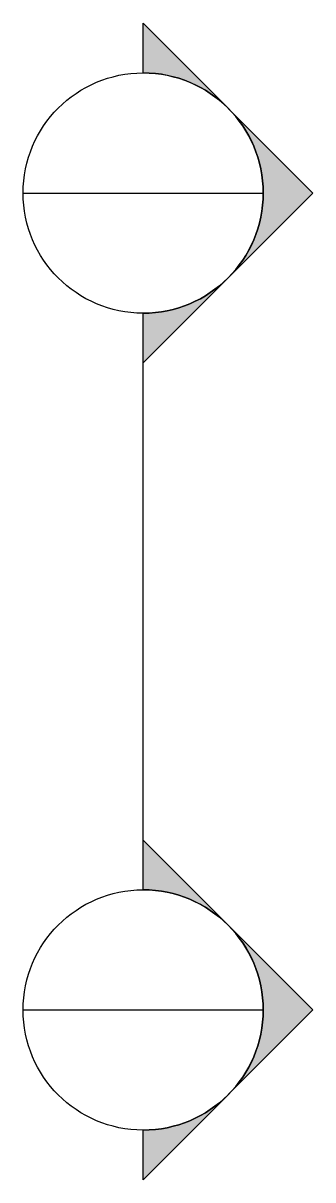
# Model space of a CAD drawing. Extents: x -7.9 to 11.2, y -11.2 to 65.2.
import ezdxf
from ezdxf.enums import TextEntityAlignment as Align

# ---------------------------------------------------------------- set-up
doc = ezdxf.new("R2010")
doc.units = 0
doc.header["$MEASUREMENT"] = 0
doc.styles.add('Tahoma', font='tahoma.ttf')

# ---------------------------------------------------------------- blocks, each defined once
blk = doc.blocks.new('Annotations')
h = blk.add_hatch(color=256)
edge = h.paths.add_edge_path()
edge.add_line((0, 61.912), (0, 65.2))
edge.add_line((0, 65.2), (11.225, 53.975))
edge.add_line((11.225, 53.975), (0, 42.75))
edge.add_line((0, 42.75), (0, 46.037))
edge.add_arc((0, 53.975), 7.938, 270, 450)
h = blk.add_hatch(color=256)
edge = h.paths.add_edge_path()
edge.add_line((0, 7.937), (0, 11.225))
edge.add_line((0, 11.225), (11.225, 0))
edge.add_line((11.225, 0), (0, -11.225))
edge.add_line((0, -11.225), (0, -7.938))
edge.add_arc((0, 0), 7.938, 270, 450)
for p, q in [((-7.938, 53.975), (7.937, 53.975)), ((0, 7.937), (0, 46.037)), ((-7.938, 0), (7.937, 0))]:
    blk.add_line(p, q)
for points in [[(0, 61.912), (0, 65.2), (11.225, 53.975), (0, 42.75), (0, 46.037, 1)], [(0, 7.937), (0, 11.225), (11.225, 0), (0, -11.225), (0, -7.938, 1)]]:
    blk.add_lwpolyline(points, format="xyb", close=True)
for centre in [(0, 53.975), (0, 0)]:
    blk.add_circle(centre, 7.938)
at = {"style": 'Tahoma', "flags": 8}
for tag, p in [('VIEWNUMBER-b', (0, 53.975)), ('VIEWNUMBER', (0, 0))]:
    blk.add_attdef(tag, text='', height=2.5, dxfattribs=at).set_placement(p, align=Align.BOTTOM_CENTER)
for tag, p in [('SHEETNUMBER-b', (0, 52.388)), ('SHEETNUMBER', (0, -1.588))]:
    blk.add_attdef(tag, text='', height=2.5, dxfattribs=at).set_placement(p, align=Align.TOP_CENTER)

msp = doc.modelspace()

# ---------------------------------------------------------------- block references
msp.add_blockref('Annotations', (0, 0))

doc.saveas('drawing.dxf')
